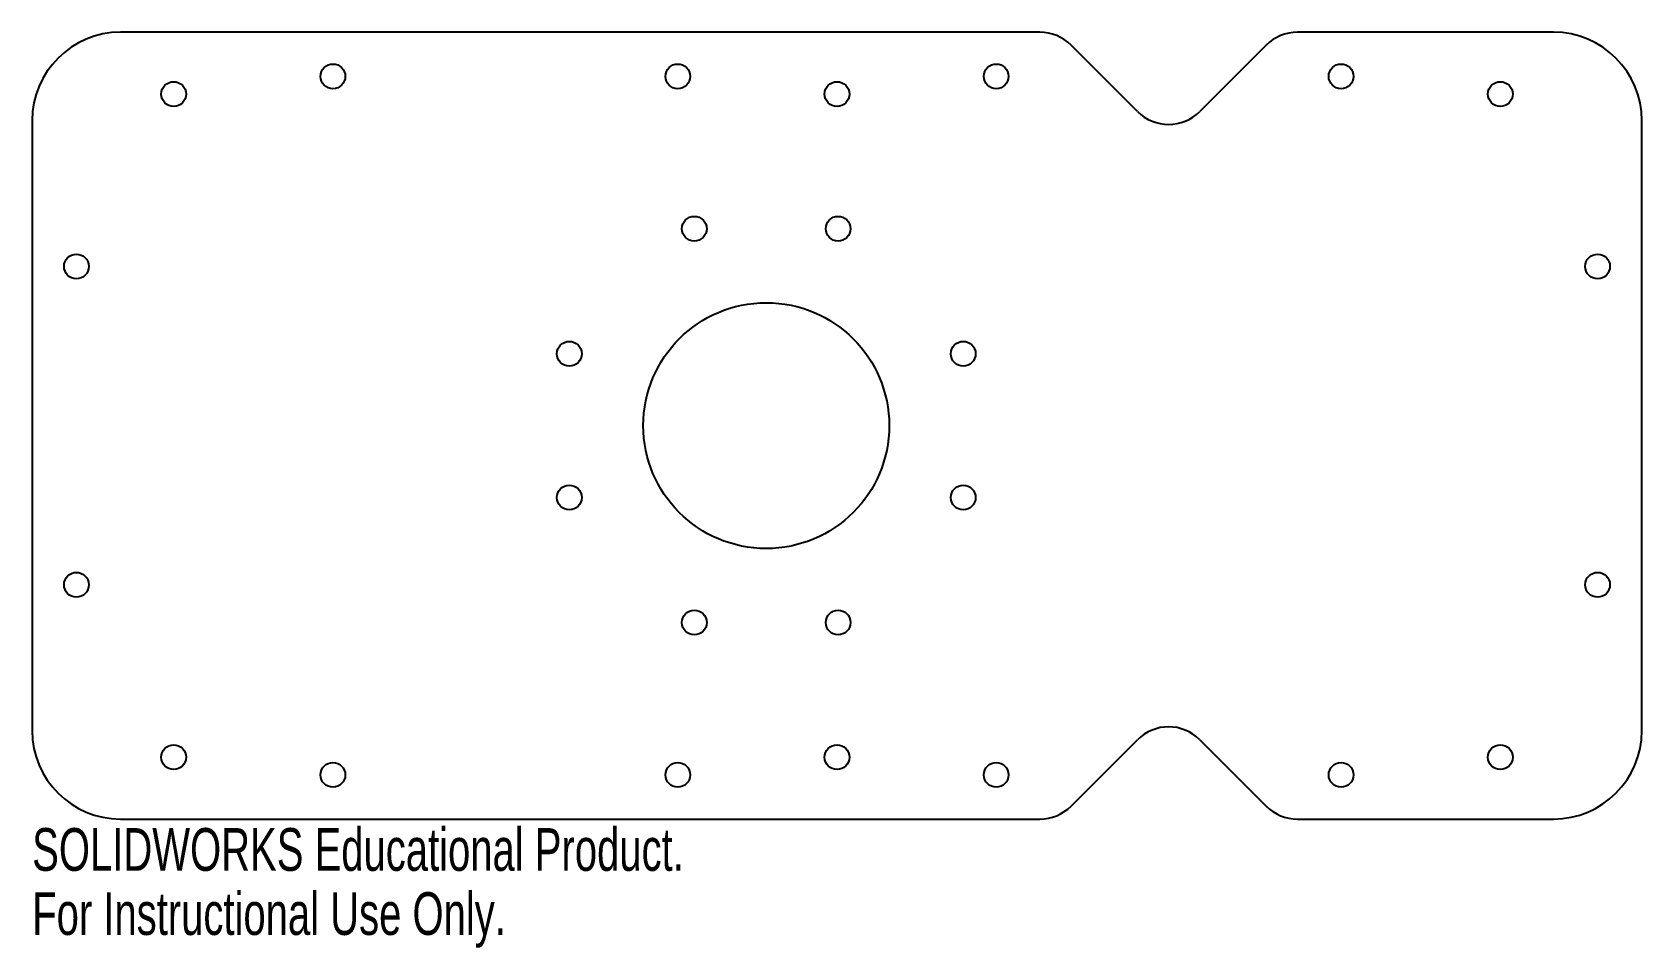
# Model space of a CAD drawing. Header units: millimetres. Extents: x -91 to 91, y -59 to 45.
import ezdxf

# ---------------------------------------------------------------- set-up
doc = ezdxf.new("R2010")
doc.units = ezdxf.units.MM
doc.styles.add('SLDTEXTSTYLE0', font='TXT', dxfattribs={"width": 0.7})

msp = doc.modelspace()

# ---------------------------------------------------------------- linework, layer by layer
at = {"color": 7, "linetype": 'Continuous', "lineweight": 25}
for p, q in [((22.93, 44.5), (-81, 44.5)), ((81, 44.5), (52.07, 44.5)), ((33.96, 35.54), (26.46, 43.04)), ((48.54, 43.04), (41.04, 35.54)), ((-91, 34.5), (-91, -34.5)), ((91, -34.5), (91, 34.5)), ((26.46, -43.04), (33.96, -35.54)), ((41.04, -35.54), (48.54, -43.04)), ((-81, -44.5), (22.93, -44.5)), ((52.07, -44.5), (81, -44.5))]:
    msp.add_line(p, q, dxfattribs=at)
for centre, radius in [((-57, 39.5), 1.4), ((-18, 39.5), 1.4), ((18, 39.5), 1.4), ((57, 39.5), 1.4), ((-75, 37.5), 1.4), ((0, 37.5), 1.4), ((75, 37.5), 1.4), ((-16.13, 22.27), 1.4), ((0.13, 22.27), 1.4), ((-86, 18), 1.4), ((86, 18), 1.4), ((-8, 0), 13.9), ((-30.27, 8.13), 1.4), ((14.27, 8.13), 1.4), ((-30.27, -8.13), 1.4), ((14.27, -8.13), 1.4), ((-86, -18), 1.4), ((86, -18), 1.4), ((-16.13, -22.27), 1.4), ((0.13, -22.27), 1.4), ((-75, -37.5), 1.4), ((0, -37.5), 1.4), ((75, -37.5), 1.4), ((-57, -39.5), 1.4), ((-18, -39.5), 1.4), ((18, -39.5), 1.4), ((57, -39.5), 1.4)]:
    msp.add_circle(centre, radius, dxfattribs=at)
for centre, radius, start, end in [((-81, 34.5), 10, 90, 180), ((22.93, 39.5), 5, 45, 90), ((52.07, 39.5), 5, 90, 135), ((81, 34.5), 10, 0, 90), ((37.5, 39.07), 5, 225, 315), ((-81, -34.5), 10, 180, 270), ((37.5, -39.07), 5, 45, 135), ((81, -34.5), 10, 270, 0), ((22.93, -39.5), 5, 270, 315), ((52.07, -39.5), 5, 225, 270)]:
    msp.add_arc(centre, radius, start, end, dxfattribs=at)

# ---------------------------------------------------------------- texts
at = {"color": 7, "linetype": 'Continuous', "char_height": 4.8336, "attachment_point": 1, "style": 'SLDTEXTSTYLE0'}
for s, insert in [('SOLIDWORKS Educational Product.', (-91, -45.52)), ('For Instructional Use Only.', (-91, -52.77))]:
    msp.add_mtext(s, dxfattribs=dict(at, insert=insert))

doc.saveas('drawing.dxf')
